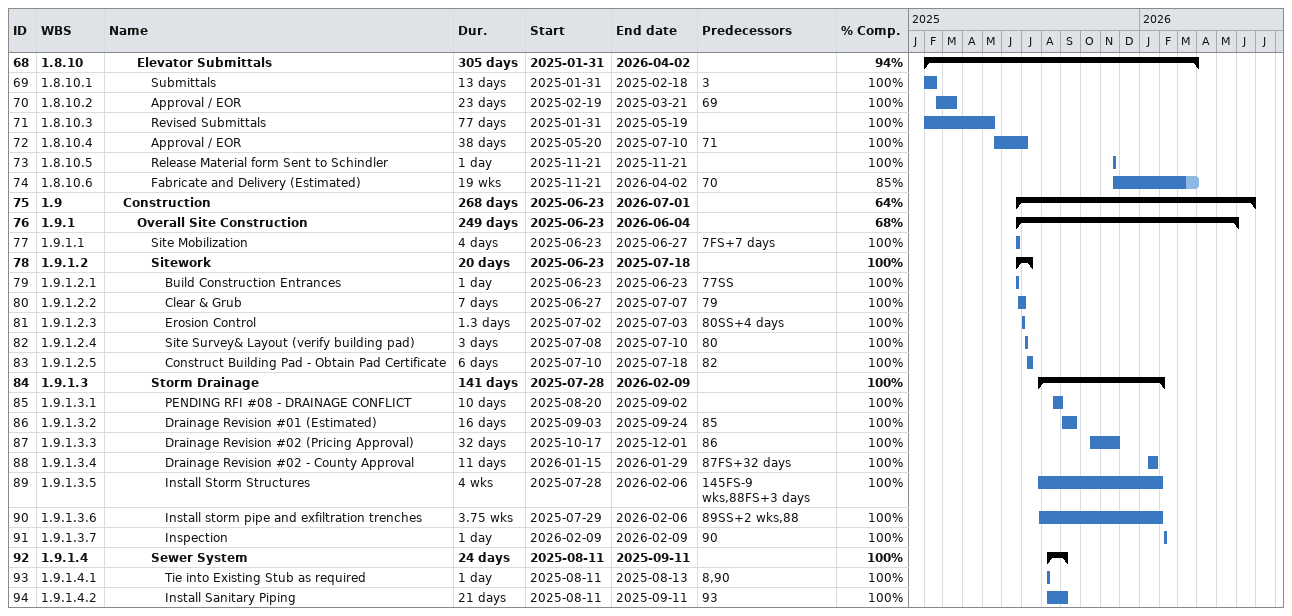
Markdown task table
| ID | WBS | Task | Duration | Start | Finish | Predecessors | % complete |
|---|---|---|---|---|---|---|---|
| 68 | 1.8.10 | **Elevator Submittals** | 305d | 2025-01-31 | 2026-04-02 |  | 94 |
| 69 | 1.8.10.1 | Submittals | 13d | 2025-01-31 | 2025-02-18 | 3 | 100 |
| 70 | 1.8.10.2 | Approval / EOR | 23d | 2025-02-19 | 2025-03-21 | 69 | 100 |
| 71 | 1.8.10.3 | Revised Submittals | 77d | 2025-01-31 | 2025-05-19 |  | 100 |
| 72 | 1.8.10.4 | Approval / EOR | 38d | 2025-05-20 | 2025-07-10 | 71 | 100 |
| 73 | 1.8.10.5 | Release Material form Sent to Schindler | 1d | 2025-11-21 | 2025-11-21 |  | 100 |
| 74 | 1.8.10.6 | Fabricate and Delivery (Estimated) | 19w | 2025-11-21 | 2026-04-02 | 70 | 85 |
| 75 | 1.9 | **Construction** | 268d | 2025-06-23 | 2026-07-01 |  | 64 |
| 76 | 1.9.1 | **Overall Site Construction** | 249d | 2025-06-23 | 2026-06-04 |  | 68 |
| 77 | 1.9.1.1 | Site Mobilization | 4d | 2025-06-23 | 2025-06-27 | 7FS+7d | 100 |
| 78 | 1.9.1.2 | **Sitework** | 20d | 2025-06-23 | 2025-07-18 |  | 100 |
| 79 | 1.9.1.2.1 | Build Construction Entrances | 1d | 2025-06-23 | 2025-06-23 | 77SS | 100 |
| 80 | 1.9.1.2.2 | Clear & Grub | 7d | 2025-06-27 | 2025-07-07 | 79 | 100 |
| 81 | 1.9.1.2.3 | Erosion Control | 1.3d | 2025-07-02 | 2025-07-03 | 80SS+4d | 100 |
| 82 | 1.9.1.2.4 | Site Survey& Layout (verify building pad) | 3d | 2025-07-08 | 2025-07-10 | 80 | 100 |
| 83 | 1.9.1.2.5 | Construct Building Pad - Obtain Pad Certificate | 6d | 2025-07-10 | 2025-07-18 | 82 | 100 |
| 84 | 1.9.1.3 | **Storm Drainage** | 141d | 2025-07-28 | 2026-02-09 |  | 100 |
| 85 | 1.9.1.3.1 | PENDING RFI #08 - DRAINAGE CONFLICT | 10d | 2025-08-20 | 2025-09-02 |  | 100 |
| 86 | 1.9.1.3.2 | Drainage Revision #01 (Estimated) | 16d | 2025-09-03 | 2025-09-24 | 85 | 100 |
| 87 | 1.9.1.3.3 | Drainage Revision #02 (Pricing Approval) | 32d | 2025-10-17 | 2025-12-01 | 86 | 100 |
| 88 | 1.9.1.3.4 | Drainage Revision #02 - County Approval | 11d | 2026-01-15 | 2026-01-29 | 87FS+32d | 100 |
| 89 | 1.9.1.3.5 | Install Storm Structures | 4w | 2025-07-28 | 2026-02-06 | 145FS-9w, 88FS+3d | 100 |
| 90 | 1.9.1.3.6 | Install storm pipe and exfiltration trenches | 3.75w | 2025-07-29 | 2026-02-06 | 89SS+2w, 88 | 100 |
| 91 | 1.9.1.3.7 | Inspection | 1d | 2026-02-09 | 2026-02-09 | 90 | 100 |
| 92 | 1.9.1.4 | **Sewer System** | 24d | 2025-08-11 | 2025-09-11 |  | 100 |
| 93 | 1.9.1.4.1 | Tie into Existing Stub as required | 1d | 2025-08-11 | 2025-08-13 | 8, 90 | 100 |
| 94 | 1.9.1.4.2 | Install Sanitary Piping | 21d | 2025-08-11 | 2025-09-11 | 93 | 100 |
